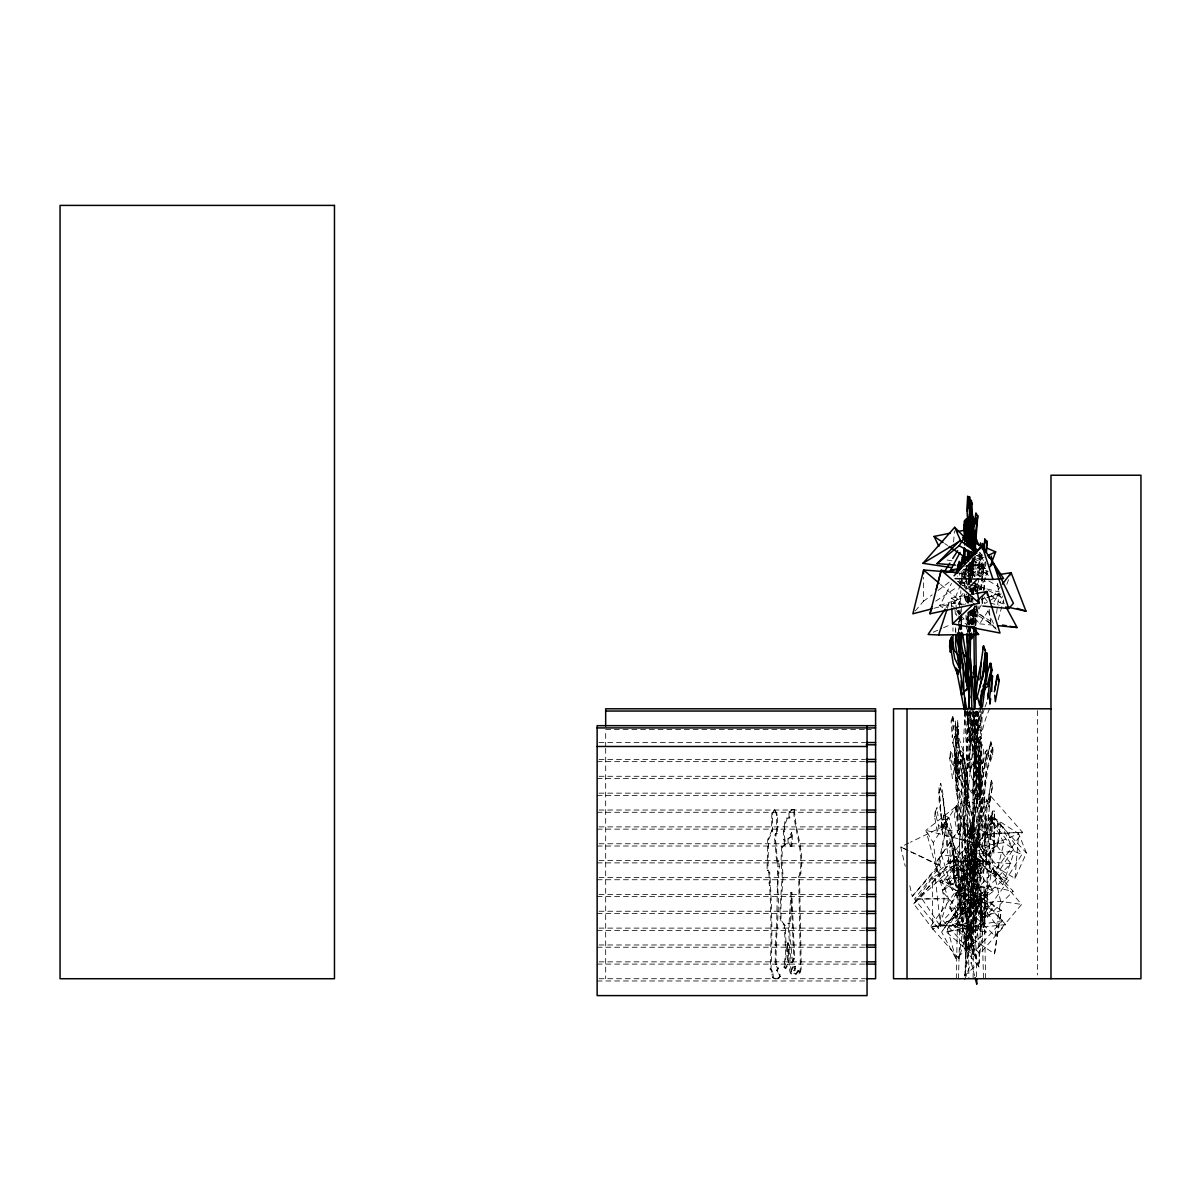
<?xml version="1.0" encoding="UTF-8"?>
<svg xmlns="http://www.w3.org/2000/svg" width="1201" height="1201" viewBox="0 0 1201 1201"><rect width="100%" height="100%" fill="white"/><g stroke="black" fill="none" stroke-linecap="round" stroke-linejoin="round"><path stroke-width="0.75" stroke-dasharray="5 3.75" d="M952.963 631.306L952.978 627.748M964.733 839.124L965.649 859.376L970.828 880.078L977.359 927.908L979.626 962.031L964.958 975.527C968.171 929.889 964.448 884.221 961.416 838.853M975.287 711.217L979.1 771.973L973.816 784.328L969.928 771.417L970.483 707.314M978.395 766.238L979.686 806.321L982.658 802.388L983.439 797.599L981.172 780.095L980.586 764.001L979.16 761.929L978.395 766.238L979.821 768.31L980.286 783.878L982.658 802.388M985.135 896.006L985.165 889.446L987.372 893.649L987.147 907.881L983.949 917.309L977.044 910.883L980.226 893.274L980.511 932.847L974.732 915.657L968.501 907.551L977.374 887.494L975.437 938.717L968.501 907.551M971.369 561.948L971.189 582.05M971.819 624.025L971.639 609.703M964.628 587.529L963.953 569.139M976.023 799.115L976.218 773.594L974.551 754.003L975.572 749.889L976.683 750.79L979.34 772.108L980.181 796.428L979.145 799.281L976.023 799.115C980.376 783.427 974.476 766.508 976.683 750.79M987.192 917.339L987.072 862.558L960.875 891.322L987.192 917.339L1013.194 891.322L987.072 862.558M994.188 837.713L994.638 810.945L992.642 811.11L991.32 814.053L989.384 848.567L993.722 851.749L994.188 837.713L989.849 834.53M915.192 611.039L923.344 601.386L923.554 577.381M967.345 711.157L967.616 837.337M974.852 591.207L974.912 585.668M975.002 576.42L975.242 556.648M973.095 978.725L974.807 712.283M972.84 842.276L968.321 865.471L964.088 897.507L969.432 934.243L979.115 913.751L979.385 882.21L986.231 833.839L984.415 799.491L987.042 749.904L985.24 751.796L982.133 769.691L979.235 806.246M992.717 754.904L991.095 750.76L991.155 743.044C995.629 751.21 990.795 760.173 987.807 767.934C985.045 794.657 977.764 820.418 976.173 847.351L976.998 848.491C981.172 814.638 982.358 779.779 992.792 747.187M959.854 629.94L959.914 624.685M959.929 622.929L959.989 615.918M968.051 632.357L968.276 612.21L968.186 619.551M969.252 632.807L969.327 625.496M969.357 623.679L970.993 611.249M970.753 622.298L970.873 611.339M971.008 598.563L970.963 602.211L970.948 598.503M971.084 591.252L971.129 587.604M939.692 795.918L942.515 834.215C943.851 817.581 935.264 799.371 940.743 783.382L942.575 791.399L946.568 826.979L942.515 834.215L938.912 787.195M946.568 826.979L942.53 794.957L940.668 788.802L940.743 783.382M955.726 632.687L955.771 629.129M968.411 601.191L968.486 597.543M972.525 838.733L972.42 821.574L971.564 839.244L972.42 821.574L970.483 823.946L968.306 838.103M968.066 839.784L963.187 871.31L964.793 899.204L971.714 888.29L972.24 847.516M968.967 565.356L968.802 576.12M778.758 861.823L777.467 861.072L775.516 839.184L776.206 833.629L775.351 833.629L774.66 839.184L776.612 861.072L778.758 861.823L779.359 866.371L777.708 886.833L778.503 901.561L777.497 926.016A115.897 36.045 -90 0 0 776.146 964.358L778.473 968.306L777.302 970.558L778.233 973.23L780.365 976.218L778.098 978.56L775.095 978.89L773.864 977.809M970.618 631.666L970.708 626.051M977.464 901.846L978.034 863.714L974.296 849.918L947.019 880.048L977.464 901.846L1003.255 880.048L974.296 849.918M990.029 857.034C986.922 842.471 995.329 828.525 991.41 814.413L986.516 828.45L984.159 849.587L986.411 854.722L990.029 857.034L987.792 851.899L989.294 830.672L992.747 820.763M968.682 583.146L968.772 577.876M994.368 814.548L993.722 851.749L994.638 810.945M976.878 711.052L975.993 725.074L977.704 729.022L981.667 731.199L979.971 727.251L980.286 710.797M777.903 861.823L776.642 926.016A115.897 36.045 -90 0 0 775.291 964.358L777.617 968.306L776.447 970.558L777.377 973.23L780.29 974.822M944.707 827.219L944.872 819.397L951.717 832.969L953.399 844.528L965.019 872.001L968.682 895.406L972.255 934.168L976.593 906.139L970.288 876.265L965.214 862.603L953.969 845.609L950.141 832.924L944.707 827.219L938.536 825.657L935.114 812.071L937.035 807.763L938.011 815.839M956.311 978.725L958.563 865.516L964.838 711.998M969.372 564.065L969.057 576.33M968.261 631.441L968.366 626.051M968.411 624.25L968.501 611.654M976.653 976.743L974.506 885.963L974.762 842.456L973.11 846.39L973.29 877L970.993 864.315L972.72 842.682M968.156 612.165L967.661 632.417M971.039 582.35L971.609 561.993M967.556 793.336L972.405 820.283L977.029 872.331L970.693 891.067L964.928 875.034L965.184 839.064M985.345 904.368L984.76 924.29L982.598 924.74L979.836 916.678L981.322 900.36L985.345 904.368L983.859 920.687L984.625 924.004L981.667 923.239L984.76 924.29L985.18 912.28L982.523 915.627L982.598 924.74M784.974 968.411L787.406 964.463L787.376 942.785L789.627 970.228L790.558 974.071L791.414 974.071L788.231 942.785L788.261 964.463L785.829 968.411L783.848 967.03L785.679 952.828L784.283 925.37L781.266 921.737L780.2 918.435L779.974 908.722L782.226 876.039L781.025 861.087L781.521 846.765L784.508 844.633L783.292 831.708L785.184 819.848L786.61 818.031L789.823 818.031L789.823 811.846L792.075 809.594M785.829 968.411L784.703 967.03L786.535 952.828L785.139 925.37L782.121 921.737L781.055 918.435L780.83 908.722L783.082 876.039L781.881 861.087L782.376 846.765L785.364 844.633L784.148 831.708L784.778 824.982L787.466 818.031M972.375 592.859L972.495 587.769M981.262 711.623L976.098 833.299L972.074 835.416L974.867 741.167L977.329 711.668M978.77 837.562L979.25 826.573L980.226 835.371L979.761 846.36L978.77 837.562L983.499 834.32L988.198 818.722L988.303 814.668L984.009 826.888M962.181 906.094L964.178 910.088L963.863 922.428L961.866 918.42L962.181 906.094L958.383 910.298M975.707 591.598L975.858 586.253L976.443 591.282M981.382 604.944L977.119 612.18L977.269 606.82M969.432 934.243C967.345 891.803 978.184 850.563 982.373 808.723C979.866 789.237 984.039 769.21 987.042 749.904M958.473 978.725L961.686 860.667L968.396 712.103M970.693 891.067L971.069 847.471M973.501 885.107L978.169 834.064L982.838 763.341L983.499 749.859L981.802 744.23L978.575 811.14L971.894 903.828L976.263 901.606L975.392 881.729L976.743 837.667M968.847 583.236L968.997 578.056M775.951 978.89L772.573 977.704L771.808 971.084L770.141 969.162C771.748 936.885 770.937 904.293 768.85 872.406L767.184 870.485L767.094 867.707L767.724 839.619L771.567 830.957L771.838 813.452L773.069 810.345L774.525 809.714L777.542 815.044L777.407 833.734L776.552 833.734L776.687 815.044L774.525 809.714M772.573 977.704L773.429 977.704L772.663 971.084L770.997 969.162C772.603 936.885 771.793 904.293 769.706 872.406L768.039 870.485L767.949 867.707L768.58 839.619L772.423 830.957L772.693 813.452L773.924 810.345L775.381 809.714M969.357 584.136L970.723 567.322L972.825 570.73L972.405 577.08M976.173 605.694L976.443 616.774L972.375 615.678L972.54 610.093M972.78 602.647L972.945 597.077M976.443 616.774L974.837 612.975L975.047 606.1M981.667 731.199L982.403 707.029M974.041 879.447L964.493 948.775L978.995 967L981.232 904.158L987.838 882.93L990.285 857.709L993.512 848.311L998.647 842.051L1000.448 825.207L997.611 821.499L997.1 829.306M975.047 626.006L976.533 606.52M964.838 976.083L967.961 901.816L970.993 864.315L974.506 885.963M799.055 973.23L800.241 969.492L800.211 956.777L798.68 877.21C805.676 854.797 794.026 832.038 793.711 809.489L794.567 809.489C794.882 832.038 806.532 854.797 799.536 877.21L801.067 956.777L801.097 969.492L799.911 973.23L798.034 970.558L799.911 973.23M951.732 843.477L953.534 858.88L957.963 870.575L955.275 883.546L950.922 865.441L949.661 847.471L951.732 843.477L952.303 853.07L954.915 863.714M978.995 967L970.408 934.994L971.759 899.609M934.003 608.276L960.41 601.386L960.845 590.727M961.145 583.611L961.355 578.281M961.431 576.51L961.581 572.952L957.167 576.24M974.627 975.828L971.144 962.391L974.642 879.672M973.711 711.367L970.003 737.774L965.829 783.382L972.33 794.086L974.491 793.831L978.665 712.343M971.534 592.153L971.699 588.46M972.21 577.381L973.065 558.915M979.31 711.562C968.847 739.261 968.637 769.271 964.133 798.23L973.215 814.668C978.86 779.164 974.672 741.542 989.969 707.914M974.882 556.108L972.585 577.096L969.898 571.196L969.177 565.296L971.864 571.196L972.585 577.096M986.411 854.722L987.627 831.723L991.501 818.451L991.41 814.413M968.171 603.698L967.255 596.732M967.871 585.968L969.117 564.47M976.053 930.069C976.443 906.665 979.596 883.2 979.986 860.006L978.109 858.7L967.796 918.27L972.825 932.396L976.053 930.069L971.024 915.943L974.041 901.936L979.986 860.006M981.157 589.916L983.304 568.568L984.745 565.266M981.727 598.338L982.238 603.487L982.703 595.711M977.119 592.063L977.674 583.07M978.124 575.88L979.235 557.895L972.645 560.837M790.949 846.66L791.714 832.353L792.57 832.353L791.804 846.66L788.126 843.672L787.961 838.868L791.714 832.353M956.371 759.978L956.566 757.02L952.873 742.383L956.371 759.978L960.23 763.175L962.647 782.331L963.097 806.532L969.222 801.818L967.676 778.398L963.682 753.898L957.092 746.947L954.345 736.123L956.897 749.904L962.541 757.065L965.544 780.275L966.084 804.475M953.054 725.824L952.258 737.534L951.132 721.125L952.723 715.706C955.095 731.394 961.746 746.331 960.184 762.59C964.403 799.671 986.186 837.187 970.108 874.058L965.559 859.751L964.778 828.525L957.092 783.968L955.861 762.635L956.566 739.921L953.054 725.824L952.723 715.706M976.263 724.263L977.134 711.577M972.33 794.086L978.184 717.688M979.896 552.265L979.205 573.538L980.677 553M981.878 554.637L981.322 574.033L982.508 557.234M972.825 932.396C973.606 907.776 977.314 883.05 978.109 858.7M977.704 729.022L979.265 707.599M970.828 890.752L968.216 926.887L972.42 953.639L1002.565 920.597L970.828 890.752L943.01 920.597L972.42 953.639M953.609 541.981L954.42 530.977M994.203 872.181L987.327 834.425L990.225 795.572L1022.501 832.263L994.203 872.181L976.398 834.425L990.225 795.572M954.69 763.461L955.005 759.212L957.122 756.795L957.407 769.901L955.29 772.318L954.69 763.461L956.792 761.044L957.122 756.795M955.29 772.318L955.005 759.212M971.759 623.965L973.155 609.087L971.924 623.679M972.029 625.09L973.546 613.711L975.437 618.2L975.482 626.682M971.264 576.045L972.45 561.663M1014.995 878.411L1018.673 833.674L993.888 817.746L972.735 852.995L1014.995 878.411L1026.42 852.995L1018.673 833.674L972.735 852.995M983.034 916.873L980.511 932.847L980.752 895.21L977.044 910.883L983.949 917.309L980.601 915.027L984.235 908.767L985.165 889.446M957.677 798.335L956.071 791.174L954.495 749.514L955.876 751.105L957.647 759.092L958.773 776.702L956.717 780.44L957.677 798.335L961.671 793.02L960.71 775.125L955.906 778.188L956.717 780.44L960.71 775.125M961.671 793.02L958.953 789.673L955.365 756.96L955.876 751.105M989.384 848.567L991.531 824.126L992.987 819.652L992.642 811.11M971.714 601.476L972.179 596.281M961.566 869.044L957.963 870.575L958.263 867.287L961.566 869.044L964.268 874.703L960.169 906.995L956.281 884.567M970.633 872.767L966.235 920.717L962.121 881.819L964.268 874.703L970.633 872.767L962.121 881.819L958.173 874.868L960.169 906.995L958.263 867.287M972.33 576L972.825 570.73M980.601 589.721L982.163 573.508L985.841 561.618M946.973 845.369L948.415 830.492L946.298 819.532L949.075 817.926L952.183 830.792L950.757 845.669L946.973 845.369L945.772 829.816L943.13 827.234L942.77 819.307L943.911 814.758L949.075 817.926L942.77 819.307L946.298 819.532M962.812 880.438L963.337 860.682L962.812 880.438L957.873 874.133L953.189 852.92L954.315 846.42L958.503 865.831L963.818 870.034M971.159 846.705L964.793 899.204M968.982 563.749L968.066 572.712L970.348 576.57M949.781 758.522L950.501 751.331L952.033 753.507L954.104 769.601L952.423 778.443L949.781 758.522L952.033 753.507M968.967 584.782L969.672 577.801M969.853 576.045L970.723 567.322M972.24 561.948L971.114 577.846M938.536 825.657L937.396 832.999L934.633 816.68L935.114 812.071M968.997 563.854L968.066 572.712L968.531 564.305M972.285 562.143L971.114 573.072L968.066 567.938M972.074 835.416L964.478 822.505L976.938 712.058M976.143 747.262L980.601 708.935M964.958 975.527C973.966 929.754 958.893 884.401 959.569 838.778M984.805 829.831L987.342 806.502L987.162 800.902L984.82 796.743L981.232 818.121L981.968 825.913L984.805 829.831L984.069 822.039L987.162 800.902L989.699 801.517L988.993 806.847L988.288 799.581L991.38 780.245L992.762 784.448L988.993 806.847M971.894 903.828L964.478 892.598L969.838 837.667L973.155 818.617L976.848 773.129L980.842 757.02L978.35 764.437M972.33 624.46L973.546 613.711L972.75 620.452M971.444 623.98L973.155 609.087M981.262 589.736L982.673 577.516M982.883 575.774L983.484 570.535L986.081 563.794M971.864 571.196L973.831 554.607M980.962 806.712L976.173 847.351L971.354 836.557L977.059 798.65L981.427 787.286L985.496 762.665L991.095 750.76M960.139 764.406L961.055 756.6L957.332 740.732L957.272 725.554L958.458 726.185L958.878 737.879L963.787 752.667L962.857 760.473L960.139 764.406L956.672 748.148L956.191 727.356L957.272 725.554M962.136 759.903L963.457 755.129L967.631 778.068L967.436 801.367L971.129 825.507L965.529 836.707L963.667 809.084L964.928 776.687L962.136 759.903L963.337 756.135L966.985 777.617L966.159 804.535L968.727 831.092M969.267 601.716L970.183 594.27M972.51 575.669L972.975 571.961L980.887 576.465M977.059 798.65L972.179 837.713L976.998 848.491M958.893 958.503L963.202 924.605L955.486 891.637L930.58 926.436L958.893 958.503L969.387 924.605L955.486 891.637M982.238 603.487L982.718 599.794M983.919 590.532L985.12 581.284M981.968 825.913L984.82 796.743M994.563 953.849L998.046 927.067L1001.514 910.343L971.159 891.773L954.93 927.067L994.563 953.849L1001.514 910.343L954.93 927.067M996.545 613.306L997.461 606.28M997.686 604.538L999.082 594L981.367 599.464L1000.883 592.709M979.776 953.684L983.289 927.097L980.436 896.697L952.423 924.53L979.776 953.684L1005.627 924.53L980.436 896.697M983.439 590.231L985.165 577.411M974.867 590.216L975.602 584.767M976.863 575.699L978.365 564.8M955.02 913.601L955.711 908.662L955.426 917.384L959.269 922.578L955.02 913.601L955.426 917.384M965.364 837.382L969.883 831.422L988.483 861.778L968.967 891.863L965.484 861.778L968.591 840.355M968.847 838.568L969.883 831.422M973.606 607.901L972.3 616.789L973.681 607.946M977.119 591.012L978.92 578.792M979.175 577.035L984.745 561.332M967.12 596.627L968.471 603.968L965.634 600.695L966.655 593.879M968.712 602.256L969.988 593.744M970.243 592.048L970.753 588.64M981.802 744.23L979.761 760.984L982.838 763.341M969.012 913.631L973.2 895.796L983.184 874.463L986.231 857.994L991.185 849.407L997.1 845.669L1000.448 825.207M798.89 970.558L796.353 974.071L794.627 973.23L795.587 966.28L792.255 967.03L790.558 974.071M795.587 966.28L793.095 967.03L791.414 974.071M909.788 885.722L912.25 896.306L939.798 865.26L946.343 824.877L910.493 842.216M979.686 806.321L980.466 801.532L979.16 761.929M975.752 625.796L979.04 605.935M994.983 935.954L1000.688 901.381L993.572 871.356L962.571 904.428L994.983 935.954L1021.601 904.428L993.572 871.356M970.258 713.364L968.967 720.9L967.841 716.291L968.607 711.758M972.089 624.07L975.257 605.799M975.437 618.2L974.311 624.67L972.42 620.181M991.996 823.27L992.131 813.933L991.996 823.27L989.564 825.042L984.204 842.787L984.715 835.341L989.654 820.989L992.461 820.643M974.236 557.804L973.2 563.629L970.288 566.632L971.339 560.807M979.821 768.31L980.586 764.001M989.699 801.517L992.762 784.448M955.681 809.729L958.143 802.944L961.325 827.639L958.863 834.425L955.681 809.729L958.143 802.944M958.863 834.425L961.325 827.639M962.091 577.216L962.782 573.568L962.992 574.498M983.559 914.486L991.756 871.1L976.908 841.24L943.821 880.168L983.559 914.486L1008.765 880.168L976.908 841.24M970.498 737.669L973.245 723.347L976.293 735.462L973.546 749.799L968.652 733.15L967.195 711.127M938.461 928.568L944.181 898.753L937.966 869.089L914.486 899.024L938.461 928.568L948.46 898.753L937.966 869.089M791.714 962.541L793.771 958.488L790.949 892.268L789.102 923.449L789.943 923.449L790.558 920.296L791.804 892.268L794.627 958.488L792.57 962.541L791.714 962.541L790.183 953.789L788.036 923.344L788.892 923.344L792.57 962.541M969.898 571.196L972.51 557.789M973.185 840.49L977.359 819.067M912.25 896.306L938.326 865.26L946.343 824.877M969.252 601.761L969.988 598.173M972.81 593.955L973.921 588.55L974.416 591.387M971.339 602.031L972.45 596.642M972.81 594.84L972.795 586.989M787.961 838.868L790.348 837.367L792.57 832.353M972.81 954.885L978.95 926.256L962.511 900.48L946.148 931.856L972.81 954.885L971.084 926.256L962.511 900.48M964.343 935.564L970.408 949.27C964.943 928.553 958.698 906.335 960.785 884.912L958.518 887.239L959.884 905.824L964.343 935.564L966.805 963.848L971.759 934.723L975.497 958.293L971.924 946.463L970.168 926.181L965.499 946.613L971.924 946.463L965.334 945.052L970.408 949.27L970.168 926.181M970.678 623.829L974.071 608.352M988.243 752.712L990.825 741.437L992.551 748.778L989.969 760.068L988.243 752.712L988.408 753.522L990.825 741.437M971.579 839.754L973.215 832.638L972.059 825.102L969.597 835.776L970.063 838.793M972.96 838.463L974.596 831.347L973.441 823.811L970.978 834.485L971.669 839.004M952.693 743.134L954.345 736.123M955.831 862.798L956.612 859.511L958.998 874.853L955.486 885.707L953.234 862.033L955.335 859.961L955.831 862.798L953.084 870.365L955.486 885.707L953.114 868.428L953.084 870.365L956.612 859.511M953.189 852.92L954.315 846.42M972.315 624.325L976.968 605.604M971.504 840.535L964.538 848.912L995.614 876.415L1003.976 842.667L990.044 818.211L972.66 839.139M943.13 827.234L944.271 822.685L943.911 814.758M957.813 815.164L956.371 805.361C952.543 815.734 955.951 826.858 959.059 836.992M934.633 816.68L937.035 807.763M970.198 711.157L972.795 734.892L970.468 743.539L968.652 733.15L970.978 724.503L969.913 711.577M998.181 619.716L1003.691 599.915M970.258 873.908L973.576 863.294L970.858 846.45L975.767 869.089L972.45 879.702L970.258 873.908L967.676 841M947.349 608.457L949.09 603.157L956.071 609.342M798.034 970.558L795.497 974.071L793.771 973.23L794.732 966.28M976.593 906.139L963.787 943.416L958.563 890.346M1002.775 884.777L1014.35 851.419L999.893 822.475L971.819 854.376L1002.775 884.777L1021.946 854.376L999.893 822.475M985.841 575.729L987.537 570.97M967.09 618.935L970.108 610.543L974.672 612.975L971.639 621.382L967.09 618.935L967.03 613.381M960.23 763.175L961.385 760.008L956.566 757.02M962.541 757.065L963.682 753.898M1003.496 603.878L1000.043 602.767L1002.505 596.086M1006.813 584.392L1010.506 574.363M964.703 979.716L971.144 962.391M984.43 708.575C972.735 742.533 972.63 779.134 973.215 814.668M985.03 706.984L987.402 700.618M975.122 711.848L978.034 742.939L973.621 754.498L970.483 743.959L974.897 732.4L972.825 710.407M964.373 604.343L953.279 603.307L961.791 581.044M991.155 743.044C979.851 773.204 976.473 805.841 972.179 837.713L971.354 836.557M975.737 868.533L977.494 864.104L977.164 857.979L975.903 858.054L973.471 861.597L973.591 870.049L975.737 868.533L974.401 852.14L971.399 856.358L972.089 867.888L973.591 870.049L976.233 864.165L975.903 858.054M985.661 573.748L986.937 570.67M958.233 604.764L959.374 602.001L961.25 603.337L961.325 612.48M969.928 771.417L975.212 759.062L974.311 711.322M965.529 836.707L971.129 825.507M997.1 845.669L998.647 842.051L991.185 849.407M964.493 948.775L970.408 934.994M965.214 875.229L949.826 908.211L967.586 938.296L994.443 906.275L965.214 875.229L949.676 906.275L949.826 908.211L994.443 906.275M938.837 792.6L940.668 788.802M974.732 915.657L977.044 910.883L980.601 915.027M954.345 880.318L953.234 862.033L954.345 880.318L957.062 874.703L955.335 859.961M968.847 861.582L960.079 879.027L941.884 891.007L962.782 914.321L993.662 891.007L968.847 861.582L941.884 891.007M968.817 712.058L969.537 715.496L971.999 710.827M964.448 710.887L967.09 760.909L969.477 769.991L976.068 757.441L972.84 711.743M978.755 590.562L985.766 577.351M942.71 607.706L939.677 605.604L951.552 583.386M981.712 893.919L968.426 863.564L985.736 831.617L1010.837 863.564L981.712 893.919L966.46 860.441L985.736 831.617M968.171 838.073L969.462 835.686L969.958 839.244M941.869 830.341L945.923 823.105L942.53 794.957M965.424 712.358L967.135 742.203L975.752 728.406L973.861 711.653M962.857 760.473L958.218 745.296L957.392 728.001L958.458 726.185M970.588 845.099L937.305 872.166L933.267 842.742L955.441 807.012L971.849 839.499M967.135 742.203L975.752 728.406M995.614 876.415L1013.494 848.912L990.044 818.211M969.372 611.684L979.656 623.829L988.858 609.703M993.963 601.851L999.082 594L1004.231 603.578M946.088 607.631L949.09 603.157L951.642 605.874M973.35 846.3L984.85 861.057L952.528 890.256L937.14 861.057L959.539 828.585L966.445 837.442M985.27 896.712L987.372 893.649M937.14 861.057L959.539 828.585M961.055 756.6L963.787 752.667M962.917 902.056L941.659 932.036L955.996 958.728L986.171 932.036L962.917 902.056L941.659 932.036M913.751 903.873L932.321 877.631L954.585 865.245L981.442 903.873L932.817 929.124L913.751 903.873L954.585 865.245M972.089 867.888L975.092 863.654M971.399 856.358L973.471 861.597L977.164 857.979M980.466 801.532L983.439 797.599M964.238 838.883L947.319 861.237L968.967 891.863M992.642 597.032L1000.253 587.019M978.395 738.51L980.226 736.258L981.427 738.255L981.968 763.506L980.136 765.758L978.935 763.761L978.395 738.51L979.596 740.522L980.136 765.758M979.596 740.522L981.427 738.255M978.935 763.761L980.767 761.509L980.226 736.258M949.661 847.471L951.672 845.009L953.534 858.88L957.963 870.575M920.431 896.396L935.384 878.592L955.876 857.004L984.82 896.396L940.593 926.707L920.431 896.396L955.876 857.004M955.621 768.085L957.737 765.668M965.559 859.751L976.983 847.396M777.242 978.56L780.365 976.218M967.045 600.32L971.369 595.846M965.079 572.757L968.291 569.484L968.231 565.941L965.019 569.214L965.079 572.757L964.868 569.049M964.178 910.088L959.719 914.562L956.116 912.43M953.279 603.307L963.652 592.949M980.526 576.12L985.706 570.94M788.967 818.031L788.967 811.846L791.219 809.594L794.567 809.489M953.594 870.155L955.681 868.083M963.097 806.532L969.222 801.818M985.015 802.343L988.288 799.581L991.38 780.245L990.96 782.827L992.341 787.045M951.132 721.125L953.744 718.934M962.812 576.96L983.754 559.936M955.441 807.012L925.911 830.356L937.305 872.166M923.344 601.386L932.171 594.825M938.056 590.442L949.811 581.704M967.796 918.27L971.024 915.943M935.714 601.161L955.831 587.98M962.016 583.926L966.655 580.894M988.198 818.722L991.666 816.56M987.747 601.761L984.685 603.563L982.733 598.293M989.294 600.86L1001.589 593.624M970.213 869.149L974.957 866.446M947.019 880.048L978.034 863.714L1003.255 880.048M956.071 791.174L958.953 789.673M908.872 843.012L900.72 846.945L905.254 866.341M963.097 577.621L986.742 566.392M967.571 565.146L984.084 557.339M933.237 632.221L941.824 628.483M943.536 627.733L950.411 624.745M958.998 621.007L965.859 618.02L971.159 624.865M967.09 760.909L976.068 757.441M939.677 605.604L977.464 592.994M984.235 908.767L987.147 907.881M964.928 875.034L977.029 872.331M971.084 926.256L946.148 931.856L978.95 926.256M960.875 891.322L987.402 885.948L1013.194 891.322M943.821 880.168L991.756 871.1L1008.765 880.168M951.732 607.301L951.282 598.128L967.33 595.141M969.117 594.81L974.461 593.819M1002.565 920.597L968.216 926.887L943.01 920.597M965.769 589.301L965.094 585.623L963.487 583.506L960.92 583.911L959.419 579.573M964.538 848.912L1003.976 842.667L1013.494 848.912M961.055 612.24L960.305 612.375M966.49 566.016L984.174 564.485M1005.627 924.53L983.289 927.097L952.423 924.53M964.553 566.196L984.76 563.93M976.533 555.703L981.863 555.162M992.987 819.652L994.983 819.487M962.571 904.428L1000.688 901.381L1021.601 904.428M971.819 854.376L1014.35 851.419L1021.946 854.376M987.327 834.425L1022.501 832.263L976.398 834.425M963.202 924.605L930.58 926.436L969.387 924.605M976.233 864.165L977.494 864.104M963.562 569.454L985.781 568.433M948.46 898.753L914.486 899.024L944.181 898.753M864.345 729.623L605.679 729.623L605.679 746.482M866.221 729.623L873.727 729.623M599.014 742.548L865.17 742.548M599.014 759.407L865.17 759.407M597.137 761.659L867.047 761.659M599.014 776.281L865.17 776.281M597.137 778.533L867.047 778.533M599.014 793.155L865.17 793.155M597.137 795.407L867.047 795.407M599.014 810.029L865.17 810.029M788.967 811.846L789.823 811.846M597.137 812.281L867.047 812.281M776.687 815.044L777.542 815.044M771.237 818.031L772.093 818.031M599.014 826.888L865.17 826.888M597.137 829.14L867.047 829.14M771.567 830.957L772.423 830.957M783.292 831.708L784.148 831.708M774.72 835.13L775.576 835.13M789.492 837.367L790.348 837.367M783.547 839.499L784.403 839.499M784.673 841.105L785.529 841.105M599.014 843.763L865.17 843.763M784.508 844.633L785.364 844.633M597.137 846.014L867.047 846.014M781.521 846.765L782.376 846.765M599.014 860.637L865.17 860.637M776.612 861.072L777.467 861.072M597.137 862.888L867.047 862.888M778.503 866.371L779.359 866.371M767.184 870.485L768.039 870.485M777.437 871.295L778.293 871.295M768.85 872.406L769.706 872.406M777.903 873.037L778.758 873.037M800.391 873.187L801.247 873.187M798.68 877.21L799.536 877.21M599.014 877.511L865.17 877.511M597.137 879.748L867.047 879.748M768.49 883.035L769.346 883.035M769.661 885.692L770.517 885.692M776.852 886.833L777.708 886.833M599.014 894.37L865.17 894.37M597.137 896.622L867.047 896.622M599.014 911.244L865.17 911.244M597.137 913.496L867.047 913.496M780.2 918.435L781.055 918.435M784.283 925.37L785.139 925.37M599.014 928.118L865.17 928.118M597.137 930.37L867.047 930.37M599.014 944.977L865.17 944.977M597.137 947.229L867.047 947.229M793.771 958.488L794.627 958.488M599.014 961.851L865.17 961.851M597.137 964.103L867.047 964.103M775.291 964.358L776.146 964.358M787.406 964.463L788.261 964.463M783.848 967.03L784.703 967.03M792.255 967.03L793.095 967.03M777.617 968.306L778.473 968.306M794.837 968.637L795.693 968.637M770.141 969.162L770.997 969.162M776.447 970.558L777.302 970.558M793.741 970.663L794.597 970.663M771.808 971.084L772.663 971.084M799.911 972.149L800.767 972.149M793.771 973.23L794.627 973.23M795.497 974.071L796.353 974.071M771.688 974.927L772.543 974.927M599.014 978.725L865.17 978.725M597.137 980.977L867.047 980.977M988.483 861.778L947.319 861.237L965.484 861.778M951.717 832.969L950.141 832.924L953.399 844.528M957.933 918.315L961.866 918.42M977.044 796.278L980.181 796.428M1010.837 863.564L966.46 860.441L968.426 863.564M948.415 830.492L952.183 830.792M957.062 874.703L958.998 874.853M775.351 833.629L777.407 833.734M979.656 623.829L995.704 625.421M788.036 923.344L789.943 923.449M968.787 834.77L972.645 835.235L969.462 830.446M984.85 861.057L941.509 854.662L952.528 890.256M986.171 932.036L946.418 925.581L955.996 958.728M959.644 573.357L974.401 575.819M947.109 559.996L952.633 560.957M969.192 563.854L985.766 566.752M960.905 571.886L966.505 573.102L967.451 576.555M962.541 585.187L965.094 585.623M990.089 603.157L999.067 605.169M957.227 581.509L968.126 584.241M969.943 584.692L999.007 591.958L997.536 583.251M957.632 838.613L925.911 830.356L933.267 842.742M974.837 612.975L970.768 611.879L972.375 615.678M993.662 891.007L960.079 879.027L962.782 914.321M984.82 896.396L935.384 878.592L940.593 926.707M972.134 561.017L985.886 566.392M953.159 851.119L957.407 868.939L962.331 871.07M969.567 563.464L988.288 571.751M939.798 865.26L900.72 846.945L908.902 850.939M910.538 851.734L938.326 865.26M964.133 798.23L975.287 803.874M972.84 582.59L1002.069 597.513M956.191 727.356L957.392 728.001M981.442 903.873L932.321 877.631L932.817 929.124M966.505 573.102L963.472 571.481L961.205 568.328M975.993 725.074L979.971 727.251M976.788 555.568L983.184 559.126M988.798 580.984L998.286 586.388M959.164 583.476L973.756 591.973M971.534 609.658L993.587 622.884M984.159 849.587L987.792 851.899M951.282 598.128L961.971 605.049M971.129 610.979L990.975 623.814L997.43 630.405M944.632 543.513L947.649 545.524M791.804 846.66L788.982 843.672L788.817 838.868M978.815 864.9L980.692 866.206M957.843 618.245L966.925 624.565M969.928 562.458L989.654 576.21M960.95 581.299L966.955 585.563M968.456 586.613L975.963 591.943M978.395 554.261L982.853 557.654M964.478 892.598L976.263 901.606M980.466 829.381L986.231 833.839M974.551 754.003L975.662 754.889M976.818 583.761L984.069 589.691M991.32 595.636L1000.043 602.767M940.593 584.482L960.41 601.386M957.467 610.588L963.067 615.543M964.478 822.505L976.098 833.299M974.356 608.607L995.689 628.724L987.612 610.273M983.859 920.687L979.836 916.678L984.625 924.004L984.67 915.162L982.523 915.627L981.322 900.36M979.731 552.655L982.373 555.312M973.426 559.351L987.522 574.048L979.235 557.895M956.777 611.324L959.344 614.041M960.62 615.407L969.597 624.94M993.888 817.746L1026.42 852.995M964.088 897.507L979.115 913.751M953.984 755.369L955.365 756.96M965.829 783.382L974.491 793.831M979.355 555.372L984.985 562.533M968.051 947.109L979.626 962.031M958.248 581.329L960.44 584.181M944.271 822.685L948.55 828.225L950.757 845.669M971.159 891.773L998.046 927.067M975.332 584.947L978.575 589.406M983.979 596.822L988.303 602.767M981.232 818.121L984.069 822.039M970.693 568.373L972.795 571.781M980.767 761.509L981.968 763.506M949.676 906.275L967.586 938.296M963.187 871.31L971.714 888.29M965.094 709.911L967.841 716.291M964.853 711.337L968.967 720.9M973.576 863.294L975.767 869.089M972.975 571.961L974.927 577.216M977.524 584.241L979.476 589.511M970.483 823.946L972.33 829.035M961.385 577.516L963.487 583.506M985.24 751.796L987.267 757.891M958.518 887.239L959.569 890.466M963.953 572.652L964.943 575.834M965.439 577.426L967.931 585.367M975.212 759.062L979.1 771.973M974.897 732.4L978.034 742.939M956.822 784.313C962.421 801.352 964.988 819.397 965.169 837.292M958.353 570.4L960.079 576.57M967.916 578.281L969.342 583.461M997.611 821.499L999.697 829.321M960.455 624.58L962.271 631.501M961.16 822.385L964.568 835.446M961.085 837.307L958.368 826.753L956.371 805.361M954.345 848.221L958.503 865.831M961.4 580.879L961.611 581.824M997.43 584.782L999.007 591.958M991.501 818.451L992.852 824.817M992.551 748.778L992.386 747.968L989.969 760.068M965.724 837.187L957.888 799.611L955.29 774.435L955.185 745.371M964.253 593.804L965.634 600.695M967.706 926.226L960.785 884.912M962.256 758.897L965.574 777.137L964.928 805.916L967.931 831.122M975.707 583.116L977.344 592.243M972.795 734.892L969.883 711.442M961.385 760.008L964.778 780.455L966.235 803.874M946.898 848.371L950.697 871.566M974.401 852.14L975.632 860.081M950.501 751.331C948.85 767.634 962.797 777.317 964.718 792.63C967.781 807.688 970.093 822.985 970.948 838.313M964.778 828.525L966.069 837.292M958.053 610.573L958.548 614.086M958.788 615.858L959.539 621.127M970.948 846.375L972.179 855.262M958.278 627.658L958.968 632.702M967.871 842.952L972.45 879.702M957.527 806.261L960.71 830.957M956.311 806.411L959.479 831.107M989.189 609.447L990.975 623.814M954.495 749.514L955.906 778.188M976.533 607.136L977.119 612.18M969.732 562.729L970.168 566.317M972.795 560.131L973.2 563.629M970.738 867.167L967.526 839.259L968.892 978.725M975.572 749.889L978.26 774.06L979.145 799.281M984.775 844.228L986.231 857.994M966.85 842.562L970.108 874.058M969.747 738.63L967.06 711.142L968.546 722.071L969.477 769.991M954.945 609.583L955.651 616.849M969.462 835.686L969.808 839.394M967.481 710.812L970.468 743.539L967.526 710.947M967.991 566.001L968.291 569.484M957.407 868.939L957.873 874.133M969.988 562.954L970.288 566.632M971.804 562.128L972.84 576.78M963.742 894.19L965.679 919.726M969.372 565.971L970.618 582.62M971.174 590.021L971.459 593.714M972.705 610.363L973.816 625.166M956.026 605.004L956.777 615.768M956.792 761.044L957.407 769.901M974.882 582.005L975.497 591.057M965.364 570.04L965.724 575.609M965.844 577.471L966.58 588.625M967.075 596.071L967.556 603.502M968.171 612.795L968.907 623.965M969.027 625.811L969.387 631.396M968.862 564.92L969.552 575.624M969.117 710.091L970.483 743.959M971.504 589.421L971.714 593.099M972.66 609.613L973.26 624.13M977.134 711.217L983.469 862.753L985.586 978.725M967.946 568.673L968.366 576.03M968.456 577.876L968.772 583.401M969.597 598.113L969.808 601.806M970.333 611.009L971.054 623.889M973.395 587.634L973.756 594.885M974.296 605.739L974.672 612.975M964.973 594.93L965.409 604.178M965.934 615.287L966.73 631.936M779.434 974.822L779.509 976.218M973.26 710.842L980.331 867.602L983.544 978.725M969.657 577.396L969.913 582.905M971.144 610.378L971.639 621.382M973.816 784.328L971.519 712.373M968.967 596.717L969.192 602.301M969.552 611.594L969.853 624.355M974.957 585.067L975.242 592.213M972.84 576.45L972.495 562.278M973.155 586.854L973.365 594L973.26 590.322M969.402 564.74L969.627 575.714M971.969 711.608L973.621 754.498M969.432 711.758L969.537 715.496M961.521 619.07L961.611 622.493M961.656 624.22L961.851 631.08M973.756 608.727L974.191 625.331M973.155 575.564L972.87 559.336M972.78 588.4L972.915 595.336M973.816 621.533L973.591 608.682L973.846 625.271M971.324 624.28L971.129 611.414M966.475 565.641L966.61 574.423M969.642 577.546L969.747 584.872M969.777 586.719L969.853 592.213M973.395 588.565L973.471 594.06M970.738 582.32L970.543 562.548M955.546 627.778L955.591 631.201L955.516 626.081M969.868 626.141L969.913 631.531M968.291 593.564L968.396 602.602M966.655 578.146L966.775 589.271M966.85 596.687L966.925 604.103M960.35 615.918L960.425 623.034M960.44 624.82L960.5 630.15M961.34 614.312L961.491 632.612M961.07 614.101L961.205 630.87M960.139 609.763L960.169 613.411M960.26 624.385L960.32 631.711M959.374 602.001L959.479 614.807M959.494 616.638L959.539 622.118M959.554 623.95L959.614 631.276M958.278 610.243L958.308 613.906M958.368 621.217L958.458 632.191M1037.484 710.677L1037.484 974.972M605.679 748.358L605.679 978.725M955.516 720.99L955.996 746.572L955.516 720.99M957.707 720.45L958.203 746.031L957.707 720.45M969.552 628.979L969.492 632.657L969.552 628.979M959.299 772.588L958.278 752.757L959.404 779.779L959.299 772.588M957.107 773.789L956.101 753.958L957.227 780.98L957.107 773.789"/><path stroke-width="1.5" d="M952.933 649.08L952.963 634.849M971.459 546.11L971.504 515.094L972.315 514.358L970.378 513.428L969.552 514.163L969.252 544.759M971.399 556.663L971.429 551.379M984.58 684.69L984.55 690.065L987.192 675.457L986.712 652.834L985.225 653.614L984.069 668.356M963.998 563.764L964.463 548.181M967.871 544.999L966.655 518.772L964.493 520.859L964.718 544.954M923.584 573.688L923.614 569.995L941.689 571.406M955.711 634.458L955.576 645.132L966.73 709.371M967.225 685.186L967.421 668.747M969.762 545.855L969.552 514.163M971.369 514.358L971.534 502.168L969.943 503.099L969.507 519.417M970.588 633.528L970.063 665.264M975.347 549.683L975.392 546.2M967.3 511.221L967.721 496.298L967.135 512.257L968.802 544.278M967.706 544.714L967.781 541.096M964.508 540.81L964.493 520.859M967.556 496.463L969.597 496.959L969.342 510.02L971.684 541.456L968.937 546.095M969.492 558.6L969.642 551.319M960.064 649.441L960.41 633.663M975.888 515.814L975.933 513.232L977.764 515.875L975.662 542.822M961.806 632.792L961.506 644.742L965.124 663.598L967.481 688.533L965.859 690.635M967.616 634.263L966.205 682.513M969.627 681.823L968.561 708.59M974.867 631.351L974.987 627.793M970.393 545.87L968.546 541.456L970.753 535.556L971.279 521.324M983.574 669.227L983.709 665.474M985.345 669.152L985.225 653.614M959.704 633.558L958.983 651.678L960.89 668.056M975.767 627.598L976.263 676.478L967.481 678.64L967.946 667.606M968.171 662.081L969.402 632.657M980.166 678.895L980.812 664.258L983.544 645.853L985.405 650.552L982.418 679.075M965.349 536.712L966.009 525.152L968.156 527.104L967.421 543.302M965.274 541.351L966.009 525.152M967.165 545.87L968.156 527.104M969.072 520.333L969.252 516.595M973.921 552.79L974.431 541.906M961.115 632.657L960.41 646.994L962.992 665.489L963.953 691.821L961.521 694.974L961.19 680.622M968.546 541.456L968.817 535.916M967.195 543.513L967.345 531.683M975.062 552.565L975.948 534.85L973.501 531.908L972.24 547.581M988.153 696.01L988.318 693.007M983.349 649.306L983.544 645.853M980.601 708.935L981.607 690.23M965.034 708.335L965.229 704.687M972.164 526.804L972.179 512.737M964.148 552.49L964.373 548.932M965.079 538.288L964.658 522.33L965.664 519.568L967.451 518.967L967.751 543.783M986.456 552.445L987.177 541.456L984.775 539.114L984.054 549.202M969.087 708.305L968.231 658.448L970.378 658.794L974.596 708.35M971.909 709.806L970.378 658.794M980.992 666.585L981.247 662.892M980.151 548.527L980.556 542.927L980.842 547.686M982.268 549.037L982.673 543.437L982.958 548.181M972.975 554.277L974.596 533.92L973.501 531.908M973.501 530.677L974.326 520.468L972.615 516.415L972.255 519.793M980.812 664.258L977.929 677.304L974.041 709.536M984.76 668.792L985.195 663.988C990.074 677.829 979.851 691.596 979.746 705.587L977.314 696.295L984.76 668.792L986.426 675.067M970.588 546.305L970.918 542.642M975.212 524.101L975.858 517.106M985.556 552.565L987.177 541.456M977.764 515.875L975.317 534.595M969.507 552.355L968.697 559.666L949.15 546.545M970.333 545.059L970.738 541.411M972.36 533.184L973.005 528.08L975.497 534.94M971.744 547.236L972.164 543.828M972.72 548.091L973.155 544.699M974.416 534.505L974.852 531.097M973.801 548.542L974.221 545.149M974.657 541.741L975.287 536.652M969.222 558.87L969.672 555.237M967.481 678.64L968.186 673.07M975.933 513.232L972.345 533.634M982.403 707.029L984.85 688.368L982.853 686.011L987.522 683.985L991.2 670.083L989.924 663.447L990.795 663.417L992.071 670.068L988.528 686.026L984.85 688.368M987.762 699.102L990.54 674.151L992.521 675.893L991.651 691.506M990.66 698.727L989.924 704.131L989.579 697.556L992.521 675.893M980.782 703.846L986.862 670.278M994.683 690.02L997.115 675.502L999.142 681.072L995.344 701.684L994.698 695.124M951.162 647.549L950.306 652.233L949.586 646.018L950.712 639.773M979.731 687.212L985.195 663.988M957.843 568.643L959.224 561.332L961.265 568.313L959.104 562.653L957.587 565.626L957.752 571.811L959.254 568.854L959.104 562.653M958.053 569.589L959.434 562.263M994.383 691.836L997.881 674.452L999.142 681.072M990.089 666.9L990.795 663.417M960.154 567.593L962.331 557.159L971.204 556.258M965.109 548.557L960.965 568.268L950.607 570.055L960.094 552.415M988.693 557.039L989.069 555.342L989.504 558.375M977.344 592.243L979.31 603.187L930.009 613.771L931.736 606.715M971.684 541.456L972.825 536.817L971.069 525.843M930.009 613.771L941.209 570.28L957.798 573.057M987.312 673.566L989.924 663.447M936.225 589.331L941.209 570.28L979.31 603.187M945.082 609.117L928.088 634.473L938.642 634.969L946.763 610.228M966.46 521.714L967.451 518.967M969.838 667.501L971.774 681.327L969.928 686.341L966.55 663.958L968.396 658.944M969.928 686.341L967.015 665.594L968.877 660.58M969.447 684.705L971.294 679.691L970.813 676.223M971.008 547.341C975.587 533.154 972.089 516.67 971.534 502.168M991.32 563.344L995.644 551.875L987.222 548.256M958.203 660.925L959.794 656.707L954.375 650.672L951.477 637.176L950.081 640.448L950.291 644.502L953.249 663.793L957.767 674.572L959.899 668.927L959.794 656.707M980.526 708.425L981.742 705.272M959.629 633.092L958.488 635.854L960.365 637.191M950.291 644.502L951.672 641.229L951.477 637.176M973.26 522.555L974.326 520.468M964.958 539.129L964.058 525.257L965.214 523.035M968.802 508.038L968.531 502.904L970.123 499.886L971.414 500.397L971.624 503.925M955.456 565.101L937.08 563.584L959.209 545.779L965.439 535.496M966.805 633.783L967.255 643.03L973.636 635.809M944.917 570.925L949.826 563.134M952.768 558.45L957.677 550.659M955.801 572.757L964.463 561.197L982.163 546.185L1003.601 578.552L992.972 579.407L955.08 578.627M1002.43 584.151L1011.122 572.697L1025.969 611.189L1008.029 607.181M951.687 567.623L922.953 563.314L954.69 527.314L965.244 537.988M982.883 606.085L1008.78 608.532L1013.434 603.307L993.497 563.179L990.119 564.785M969.597 496.959L970.363 519.012M954.029 575.849L982.163 546.185L992.972 579.407M937.08 563.584L959.959 540.45M962.511 537.883L965.049 535.316M968.847 587.769L977.929 578.702M989.609 567.052L993.497 563.179L1008.78 608.532M965.079 525.633L967.255 523.546M976.248 593.489L986.952 591.492L1000.013 633.032L952.573 623.814L973.726 603.923M977.689 600.2L986.952 591.492L987.402 595.095M963.953 691.821L967.481 688.533M961.521 694.974L963.878 692.782M970.588 845.099L973.486 842.742L959.389 839.079M922.953 563.314L960.56 540.66L976.908 553.121M970.843 513.968L970.813 505.111L972.405 504.165M985.841 656.091L987.342 655.311M987.387 555.778L995.644 551.875M946.253 572.577L952.858 569.634M932.231 608.742L912.865 613.801L923.614 569.995L939.182 583.266M938.897 546.395L934.108 536.442L950.426 533.094M957.677 531.593L964.928 530.106M1000.178 574.408L1011.122 572.697M950.607 570.055L958.008 569.709M991.2 670.083L992.071 670.068M938.642 634.969L978.575 634.473L973.275 627.613M1050.98 708.8L893.529 708.8L893.529 978.725L1140.95 978.725L1140.95 475.236L1050.98 475.236L1050.98 978.725M605.679 711.052L875.604 711.052M875.604 725.674L597.137 725.674L597.137 995.599L867.047 995.599L867.047 725.674M597.137 727.926L875.604 727.926M866.221 742.548L875.604 742.548M866.221 744.8L875.604 744.8M597.137 746.482L867.047 746.482M866.221 759.407L875.604 759.407M866.221 761.659L875.604 761.659M866.221 776.281L875.604 776.281M866.221 778.533L875.604 778.533M866.221 793.155L875.604 793.155M866.221 795.407L875.604 795.407M866.221 810.029L875.604 810.029M866.221 812.281L875.604 812.281M866.221 826.888L875.604 826.888M866.221 829.14L875.604 829.14M866.221 843.763L875.604 843.763M866.221 846.014L875.604 846.014M866.221 860.637L875.604 860.637M866.221 862.888L875.604 862.888M866.221 877.511L875.604 877.511M866.221 879.748L875.604 879.748M866.221 894.37L875.604 894.37M866.221 896.622L875.604 896.622M866.221 911.244L875.604 911.244M866.221 913.496L875.604 913.496M866.221 928.118L875.604 928.118M866.221 930.37L875.604 930.37M866.221 944.977L875.604 944.977M866.221 947.229L875.604 947.229M866.221 961.851L875.604 961.851M866.221 964.103L875.604 964.103M866.221 978.725L875.604 978.725L875.604 708.8L605.679 708.8L605.679 726.05M970.123 515.004L971.504 515.094M945.307 571.691L956.161 572.532M997.491 625.601L1017.097 627.538L1005.943 606.775M967.736 665.819L969.883 666.165M1002.475 625.075L1006.123 625.691M1009.786 626.306L1017.097 627.538M1017.322 608.382L1025.969 611.189M968.531 502.904L969.823 503.414M975.422 543.212L983.844 546.815M959.209 545.779L975.197 554.682M934.108 536.442L943.13 542.507M974.596 533.92L975.948 534.85M962.331 557.159L968.411 561.392M987.597 695.814L989.579 697.556M964.778 549.307L966.925 551.259M967.871 540.645L977.104 549.983M970.873 626.291L978.575 634.473M982.763 647.384L985.405 650.552M973.11 672.635L976.263 676.478M968.111 541.035L970.363 543.903M949.586 646.018L951.357 648.54M972.57 626.907L974.627 629.864M962.782 652.804L965.154 656.512M959.899 668.927L954.705 658.418L951.672 641.229M987.522 683.985L988.528 686.026M954.69 527.314L960.56 540.66M969.943 503.099L970.813 505.111M965.094 709.911L963.727 706.728L964.478 709.806M970.753 535.556L973.215 541.456M975.527 536.982L978.89 545.329M977.929 677.304L978.965 679.931M984.775 539.114L986.381 543.798M957.587 565.626L959.224 570.385M971.294 679.691L971.774 681.327M966.55 663.958L967.015 665.594M975.062 977.509L976.788 984.235L976.698 978.62M968.471 540.21L969.372 543.798M991.155 556.078L992.897 563.344M964.058 525.257L964.928 531.322M991.906 559.636L992.702 563.239M969.973 697.691L955.636 634.608M964.133 709.1L956.101 667.996M950.081 640.448L951.657 649.11M962.136 661.15L962.737 664.498M967.39 664.108L962.541 633.332M973.005 528.08L973.651 531.938M957.422 632.897L960.019 652.278M970.813 542.687L971.204 546.17M972.885 544.879L973.275 548.572M967.225 557.264L967.526 560.762M958.968 632.702L960.215 647.129M968.231 658.448L968.667 663.793M973.951 627.012L974.236 630.72M968.246 550.253L968.877 558.99M966.655 518.772L967.481 531.412M967.841 519.853L968.261 526.759M972.675 544.368L972.885 547.686M973.846 666.495L975.873 699.372M967.706 557.249L967.916 560.732M976.428 698.757L975.317 666M964.553 697.436L965.199 708.635M971.564 633.092L971.879 638.617M964.343 559.801L964.553 563.509M990.54 674.151L990.72 677.439M951.838 609.132L952.573 623.814M970.378 542.267L970.528 545.839M964.463 547.911L964.763 555.282M970.123 499.886L970.468 508.774M964.448 550.779L964.628 556.303M964.733 559.996L964.838 563.689M974.251 627.192L974.341 630.9M965.799 524.792L966.114 536.982M986.712 652.834L987.072 667.396M967.556 551.935L967.781 561.227M972.21 547.791L971.759 513.518M973.591 546.005L973.651 549.412M972.705 548.782L972.315 514.358M973.876 627.147L974.762 708.56M970.963 542.116L970.993 545.599M957.722 669.332L957.767 674.572M970.378 513.428L970.378 518.802M907.025 708.8L907.025 978.725M334.463 205.401L60.05 205.401L60.05 978.725L334.463 978.725L334.463 205.401"/></g></svg>
